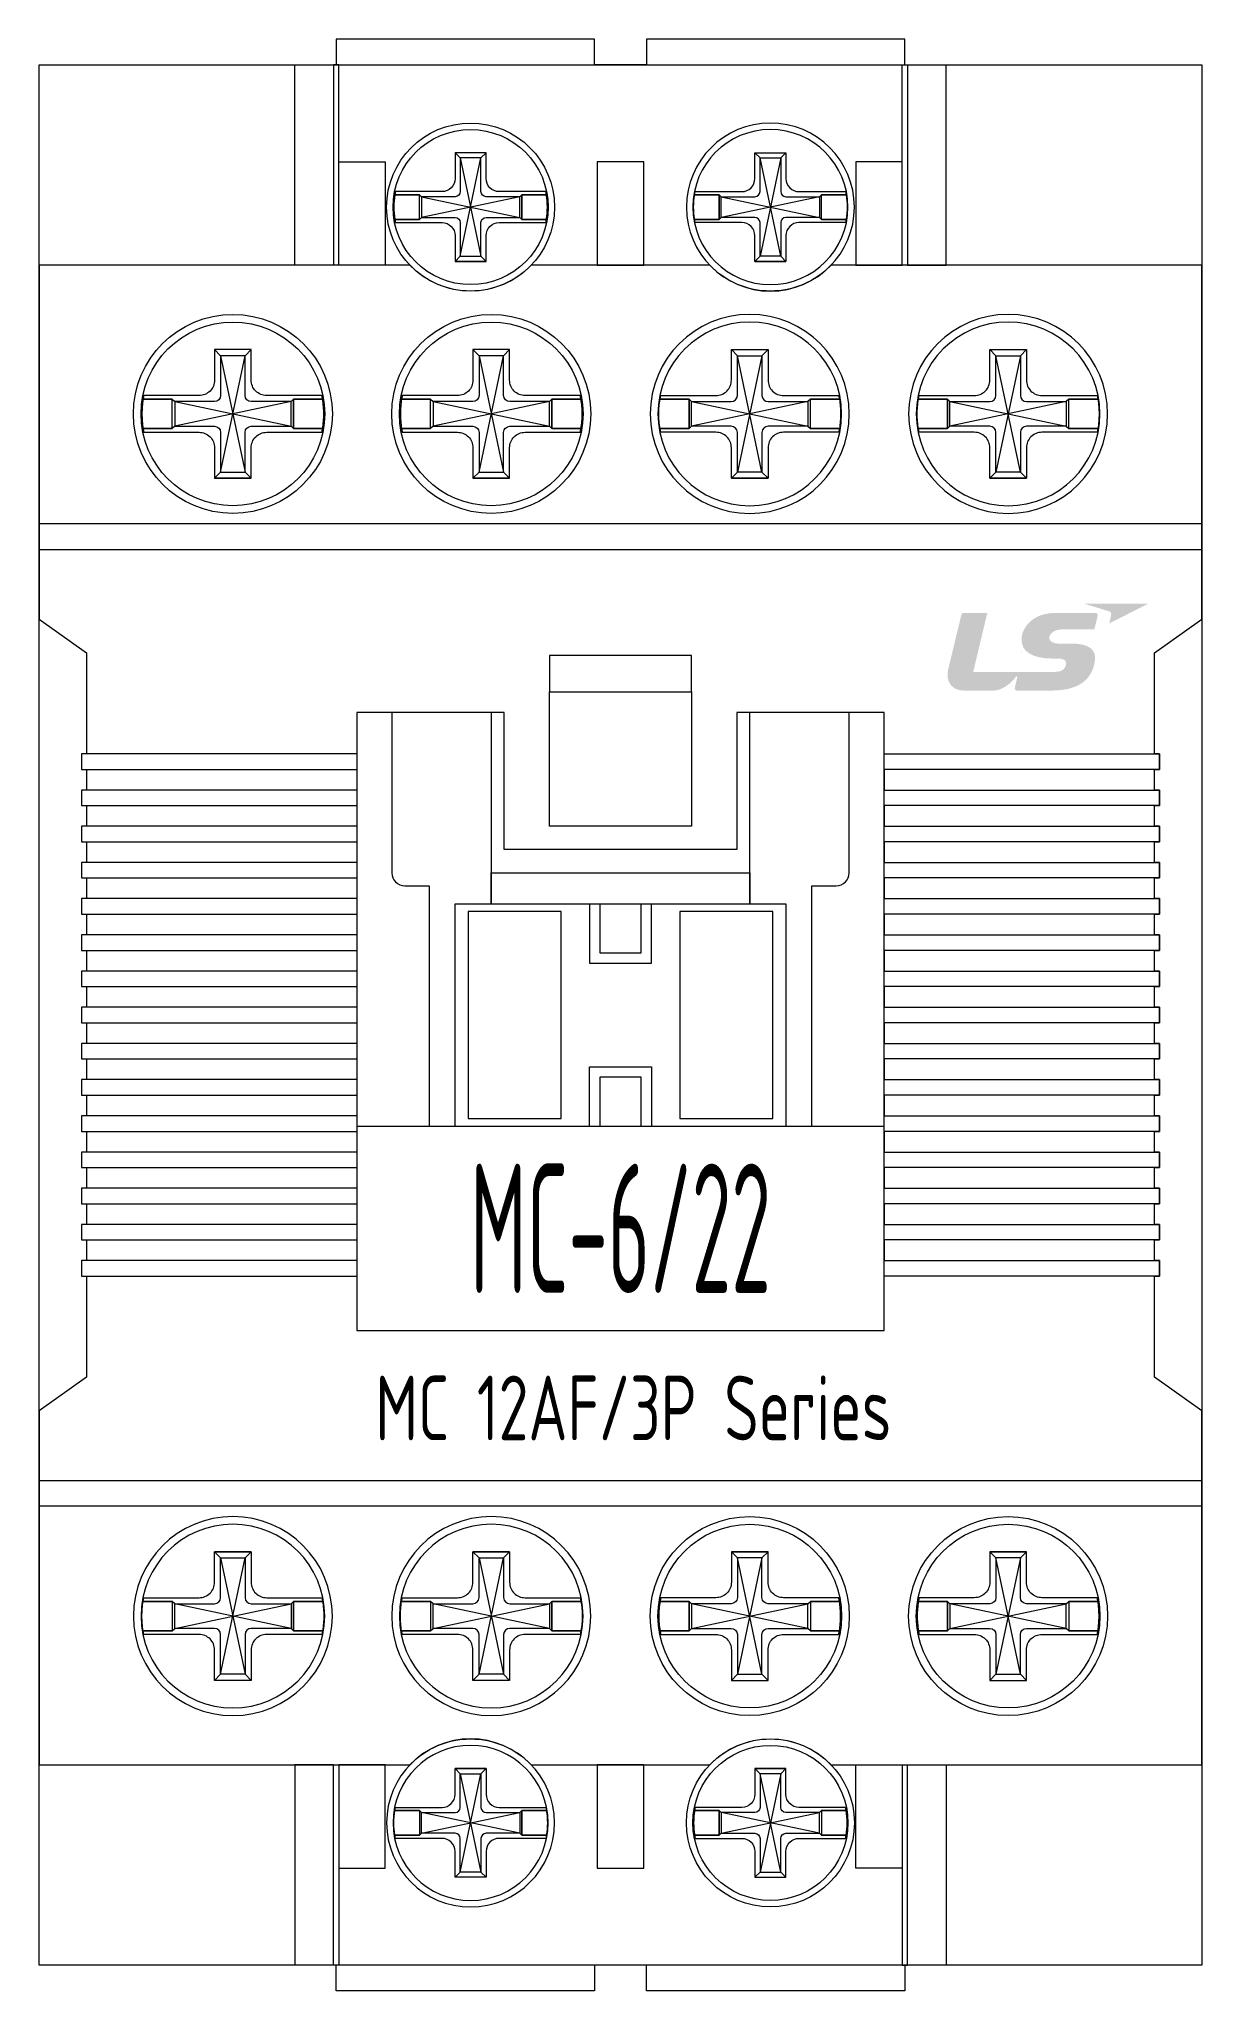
# Model space of a CAD drawing. Header units: millimetres. Extents: x 0 to 45, y 0 to 75.5.
import ezdxf
from ezdxf.enums import TextEntityAlignment as Align

# ---------------------------------------------------------------- set-up
doc = ezdxf.new("R2010")
doc.units = ezdxf.units.MM
doc.styles.add('WD_IEC', font='isocp2.shx')

# ---------------------------------------------------------------- blocks, each defined once
blk = doc.blocks.new('Vis MC LS')
at = {"color": 8, "linetype": 'ByBlock', "lineweight": 9, "ltscale": 0.25}
for points in [[(1.9, 0.4), (1.98, 0.48), (2.93, 0.48, 0.010278), (2.907, 0.6), (1.105, 0.6, -0.421433), (0.6, 1.105), (0.6, 2.1), (0, 2.1), (-0.6, 2.1), (-0.6, 1.105, -0.421433), (-1.105, 0.6), (-2.907, 0.6, 0.010278), (-2.93, 0.48), (-1.98, 0.48), (-1.9, 0.4), (-1.9, 0), (-1.9, -0.4), (-1.98, -0.48), (-2.93, -0.48, 0.010278), (-2.907, -0.6), (-1.105, -0.6, -0.421433), (-0.6, -1.105), (-0.6, -2.1), (0, -2.1), (0.6, -2.1), (0.6, -1.105, -0.421433), (1.105, -0.6), (2.907, -0.6, 0.010278), (2.93, -0.48), (1.98, -0.48), (1.9, -0.4), (1.9, 0)], [(1.9, 0), (1.9, 0.4), (0.602, 0.4, -0.396442), (0.4, 0.602), (0.4, 1.9), (-0.4, 1.9), (-0.4, 0.602, -0.396442), (-0.602, 0.4), (-1.9, 0.4), (-1.9, 0), (-1.9, -0.4), (-0.602, -0.4, -0.396442), (-0.4, -0.602), (-0.4, -1.9), (0.4, -1.9), (0.4, -0.602, -0.396442), (0.602, -0.4), (1.9, -0.4)], [(-1.98, 0.48), (-2.93, 0.48, 0.040624), (-2.969, 0, 0.040624), (-2.93, -0.48), (-1.98, -0.48)], [(2.93, 0.48), (1.98, 0.48), (1.98, -0.48), (2.93, -0.48, 0.040624), (2.969, 0, 0.040624)]]:
    blk.add_lwpolyline(points, format="xyb", close=True, dxfattribs=at)
for points in [[(-0.6, 2.1), (-0.4, 1.9), (0.4, -1.9), (0.6, -2.1), (-0.6, -2.1), (-0.4, -1.9), (0.4, 1.9), (0.6, 2.1), (-0.6, 2.1)], [(-1.98, 0.48), (-1.9, 0.4), (1.9, -0.4), (1.98, -0.48), (1.98, 0.48), (1.9, 0.4), (-1.9, -0.4), (-1.98, -0.48), (-1.98, 0.48)]]:
    blk.add_lwpolyline(points, dxfattribs=at)
for radius in [3.25, 3]:
    blk.add_circle((0, 0), radius, dxfattribs=at)
blk = doc.blocks.new('*U82')
h = blk.add_hatch(color=10)
edge = h.paths.add_edge_path()
edge.add_spline(control_points=[(10.5597, 6.7227), (10.5597, 6.7227), (15.5292, 6.7227), (15.5292, 6.7227), (15.5292, 6.7227), (12.5227, 5.194), (12.5227, 5.194), (12.5227, 5.194), (12.6282, 5.6846), (12.6608, 5.831), (12.6957, 5.9856), (12.6412, 6.0887), (12.451, 6.1474), (12.2549, 6.2072), (10.5597, 6.7227), (10.5597, 6.7227)], knot_values=[0, 0, 0, 0, 1, 1, 1, 2, 2, 2, 3, 3, 3, 4, 4, 4, 5, 5, 5, 5], degree=3, periodic=0)
h = blk.add_hatch(color=152)
edge = h.paths.add_edge_path()
edge.add_spline(control_points=[(8.564, 2.4685), (8.9563, 2.4685), (9.1808, 2.3695), (9.1808, 2.1071), (9.1808, 1.9364), (9.0647, 1.7112), (8.9598, 1.6289), (8.7187, 1.4434), (8.5071, 1.4239), (7.3804, 1.4239), (7.3804, 1.4239), (1.9845, 1.4239), (1.9845, 1.4239), (1.9845, 1.4239), (3.0765, 6), (3.0765, 6), (3.0765, 6), (1.2699, 6), (1.2699, 6), (1.1455, 6), (1.099, 5.9656), (1.0613, 5.8181), (1.0613, 5.8181), (0.0442, 1.6058), (0.0442, 1.6058), (-0.1471, 0.7691), (0.2857, 0), (1.2486, 0), (2.2111, 0), (2.7619, 0), (3.5799, 0), (4.1541, 0), (4.8861, 0.4936), (5.2879, 1.0618), (5.3385, 1.1329), (5.4271, 1.146), (5.3916, 0.9943), (5.3208, 0.6944), (5.236, 0.3324), (5.2144, 0.2429), (5.1738, 0.067), (5.266, 0), (5.3495, 0), (5.3495, 0), (7.4326, 0), (8.0953, 0), (10.4251, 0), (11.3139, 1.1151), (11.4147, 2.4436), (11.4656, 3.1179), (10.9845, 3.6322), (9.6483, 3.6322), (9.6483, 3.6322), (8.9865, 3.6322), (8.6221, 3.6322), (8.2547, 3.6322), (7.8802, 3.7638), (7.8802, 4.0914), (7.8802, 4.4268), (8.308, 4.7296), (8.8585, 4.7296), (8.8585, 4.7296), (11.3596, 4.7296), (11.3596, 4.7296), (11.3596, 4.7296), (11.5587, 5.5206), (11.6019, 5.7037), (11.6558, 5.9342), (11.5877, 6), (11.4182, 6), (11.4182, 6), (8.3288, 6), (8.3288, 6), (6.5328, 6), (5.7269, 4.8013), (5.7269, 3.9445), (5.7269, 3.0871), (6.4178, 2.4697), (8.1984, 2.4697), (8.1984, 2.4697), (8.564, 2.4685), (8.564, 2.4685)], knot_values=[0, 0, 0, 0, 1, 1, 1, 2, 2, 2, 3, 3, 3, 4, 4, 4, 5, 5, 5, 6, 6, 6, 7, 7, 7, 8, 8, 8, 9, 9, 9, 10, 10, 10, 11, 11, 11, 12, 12, 12, 13, 13, 13, 14, 14, 14, 15, 15, 15, 16, 16, 16, 17, 17, 17, 18, 18, 18, 19, 19, 19, 20, 20, 20, 21, 21, 21, 22, 22, 22, 23, 23, 23, 24, 24, 24, 25, 25, 25, 26, 26, 26, 27, 27, 27, 27], degree=3, periodic=0)
at = {"layer": 'Defpoints', "color": 2, "linetype": 'ByBlock', "lineweight": 9}
blk.add_line((5.7544, 3), (5.7544, 3), dxfattribs=at)
blk = doc.blocks.new('*U83')
at = {"color": 150, "linetype": 'ByBlock', "lineweight": 9, "ltscale": 0.5}
blk.add_line((12.3, -4.3), (32.7, -4.3), dxfattribs=at)
at = {"color": 0, "linetype": 'ByBlock', "lineweight": 18, "ltscale": 0.5}
for points in [[(33.5, 36.75), (33.5, 37.75), (23.5, 37.75), (23.5, 36.75), (21.5, 36.75), (21.5, 37.75), (11.5, 37.75), (11.5, 36.75)], [(33.5, -36.75), (33.5, -37.75), (23.5, -37.75), (23.5, -36.75), (21.5, -36.75), (21.5, -37.75), (11.5, -37.75), (11.5, -36.75)]]:
    blk.add_lwpolyline(points, dxfattribs=at)
blk.add_lwpolyline([(45, -36.75), (0, -36.75), (0, 36.75), (45, 36.75)], close=True, dxfattribs=at)
at = {"color": 0, "linetype": 'ByBlock', "lineweight": 9, "ltscale": 0.5}
for points in [[(11.6, 33), (13.4, 33), (13.4, 29), (11.6, 29), (11.6, 36.75), (11.4, 36.75), (11.4, 29), (9.9, 29), (9.9, 36.75)], [(33.4, 33), (31.6, 33), (31.6, 29), (33.4, 29), (33.4, 36.75), (33.6, 36.75), (33.6, 29), (35.1, 29), (35.1, 36.75)], [(12.3, 10.1), (1.638, 10.1), (1.638, 9.5), (12.3, 9.5), (12.3, 8.7), (1.638, 8.7), (1.638, 8.1), (12.3, 8.1), (12.3, 7.3), (1.638, 7.3), (1.638, 6.7), (12.3, 6.7), (12.3, 5.9), (1.638, 5.9), (1.638, 5.3), (12.3, 5.3), (12.3, 4.5), (1.638, 4.5), (1.638, 3.9), (12.3, 3.9), (12.3, 3.1), (1.638, 3.1), (1.638, 2.5), (12.3, 2.5), (12.3, 1.7), (1.638, 1.7), (1.638, 1.1), (12.3, 1.1), (12.3, 0.3), (1.638, 0.3), (1.638, -0.3), (12.3, -0.3), (12.3, -1.1), (1.638, -1.1), (1.638, -1.7), (12.3, -1.7), (12.3, -2.5), (1.638, -2.5), (1.638, -3.1), (12.3, -3.1), (12.3, -3.9), (1.638, -3.9), (1.638, -4.5), (12.3, -4.5), (12.3, -5.3), (1.638, -5.3), (1.638, -5.9), (12.3, -5.9), (12.3, -6.7), (1.638, -6.7), (1.638, -7.3), (12.3, -7.3), (12.3, -8.1), (1.638, -8.1), (1.638, -8.7), (12.3, -8.7), (12.3, -9.5), (1.638, -9.5), (1.638, -10.1), (12.3, -10.1)], [(32.7, 10.1), (43.362, 10.1), (43.362, 9.5), (32.7, 9.5), (32.7, 8.7), (43.362, 8.7), (43.362, 8.1), (32.7, 8.1), (32.7, 7.3), (43.362, 7.3), (43.362, 6.7), (32.7, 6.7), (32.7, 5.9), (43.362, 5.9), (43.362, 5.3), (32.7, 5.3), (32.7, 4.5), (43.362, 4.5), (43.362, 3.9), (32.7, 3.9), (32.7, 3.1), (43.362, 3.1), (43.362, 2.5), (32.7, 2.5), (32.7, 1.7), (43.362, 1.7), (43.362, 1.1), (32.7, 1.1), (32.7, 0.3), (43.362, 0.3), (43.362, -0.3), (32.7, -0.3), (32.7, -1.1), (43.362, -1.1), (43.362, -1.7), (32.7, -1.7), (32.7, -2.5), (43.362, -2.5), (43.362, -3.1), (32.7, -3.1), (32.7, -3.9), (43.362, -3.9), (43.362, -4.5), (32.7, -4.5), (32.7, -5.3), (43.362, -5.3), (43.362, -5.9), (32.7, -5.9), (32.7, -6.7), (43.362, -6.7), (43.362, -7.3), (32.7, -7.3), (32.7, -8.1), (43.362, -8.1), (43.362, -8.7), (32.7, -8.7), (32.7, -9.5), (43.362, -9.5), (43.362, -10.1), (32.7, -10.1)], [(11.6, -33), (13.4, -33), (13.4, -29), (11.6, -29), (11.6, -36.75), (11.4, -36.75), (11.4, -29), (9.9, -29), (9.9, -36.75)], [(33.4, -33), (31.6, -33), (31.6, -29), (33.4, -29), (33.4, -36.75), (33.6, -36.75), (33.6, -29), (35.1, -29), (35.1, -36.75)]]:
    blk.add_lwpolyline(points, dxfattribs=at)
blk.add_lwpolyline([(0, -29), (14.355, -29, -0.426401), (19.045, -29), (21.6, -29), (21.6, -33), (23.4, -33), (23.4, -29), (21.6, -29), (25.955, -29, -0.426401), (30.645, -29), (45, -29), (45, -15.31), (43.162, -14.01), (43.162, -10.1), (43.362, -10.1), (43.362, -9.5), (43.162, -9.5), (43.162, -8.7), (43.362, -8.7), (43.362, -8.1), (43.162, -8.1), (43.162, -7.3), (43.362, -7.3), (43.362, -6.7), (43.162, -6.7), (43.162, -5.9), (43.362, -5.9), (43.362, -5.3), (43.162, -5.3), (43.162, -4.5), (43.362, -4.5), (43.362, -3.9), (43.162, -3.9), (43.162, -3.1), (43.362, -3.1), (43.362, -2.5), (43.162, -2.5), (43.162, -1.7), (43.362, -1.7), (43.362, -1.1), (43.162, -1.1), (43.162, -0.3), (43.362, -0.3), (43.362, 0), (43.362, 0.3), (43.162, 0.3), (43.162, 1.1), (43.362, 1.1), (43.362, 1.7), (43.162, 1.7), (43.162, 2.5), (43.362, 2.5), (43.362, 3.1), (43.162, 3.1), (43.162, 3.9), (43.362, 3.9), (43.362, 4.5), (43.162, 4.5), (43.162, 5.3), (43.362, 5.3), (43.362, 5.9), (43.162, 5.9), (43.162, 6.7), (43.362, 6.7), (43.362, 7.3), (43.162, 7.3), (43.162, 8.1), (43.362, 8.1), (43.362, 8.7), (43.162, 8.7), (43.162, 9.5), (43.362, 9.5), (43.362, 10.1), (43.162, 10.1), (43.162, 14.01), (45, 15.31), (45, 29), (30.645, 29, -0.426401), (25.955, 29), (21.6, 29), (23.4, 29), (23.4, 33), (21.6, 33), (21.6, 29), (19.045, 29, -0.426401), (14.355, 29), (0, 29), (0, 15.31), (1.838, 14.01), (1.838, 10.1), (1.638, 10.1), (1.638, 9.5), (1.838, 9.5), (1.838, 8.7), (1.638, 8.7), (1.638, 8.1), (1.838, 8.1), (1.838, 7.3), (1.638, 7.3), (1.638, 6.7), (1.838, 6.7), (1.838, 5.9), (1.638, 5.9), (1.638, 5.3), (1.838, 5.3), (1.838, 4.5), (1.638, 4.5), (1.638, 3.9), (1.838, 3.9), (1.838, 3.1), (1.638, 3.1), (1.638, 2.5), (1.838, 2.5), (1.838, 1.7), (1.638, 1.7), (1.638, 1.1), (1.838, 1.1), (1.838, 0.3), (1.638, 0.3), (1.638, 0), (1.638, -0.3), (1.838, -0.3), (1.838, -1.1), (1.638, -1.1), (1.638, -1.7), (1.838, -1.7), (1.838, -2.5), (1.638, -2.5), (1.638, -3.1), (1.838, -3.1), (1.838, -3.9), (1.638, -3.9), (1.638, -4.5), (1.838, -4.5), (1.838, -5.3), (1.638, -5.3), (1.638, -5.9), (1.838, -5.9), (1.838, -6.7), (1.638, -6.7), (1.638, -7.3), (1.838, -7.3), (1.838, -8.1), (1.638, -8.1), (1.638, -8.7), (1.838, -8.7), (1.838, -9.5), (1.638, -9.5), (1.638, -10.1), (1.838, -10.1), (1.838, -14.01), (0, -15.31)], format="xyb", close=True, dxfattribs=at)
for points in [[(0, 18), (45, 18), (45, 19), (0, 19)], [(0, -18), (45, -18), (45, -19), (0, -19)]]:
    blk.add_lwpolyline(points, close=True, dxfattribs=at)
at = {"color": 150, "linetype": 'ByBlock', "lineweight": 9, "ltscale": 0.5}
for points in [[(25.25, 12.5), (25.25, 13.9), (19.75, 13.9), (19.75, 12.5), (25.25, 12.5), (25.25, 7.3), (19.75, 7.3), (19.75, 12.5), (25.25, 12.5)], [(17.5, 11.7), (17.5, 4.3), (17.5, 5.5), (27.5, 5.5), (27.5, 4.3), (27.5, 11.7)], [(16.1, -4.3), (16.1, 4.3), (28.9, 4.3), (28.9, -4.3)], [(21.3, 4.3), (21.3, 2), (23.7, 2), (23.7, 4.3)], [(21.7, 4.3), (21.7, 2.4), (23.3, 2.4), (23.3, 4.3)], [(21.3, -4.3), (21.3, -2), (23.7, -2), (23.7, -4.3)], [(23.3, -4.3), (23.3, -2.4), (21.7, -2.4), (21.7, -4.3)]]:
    blk.add_lwpolyline(points, dxfattribs=at)
for points in [[(18, 6.4), (18, 11.7), (12.3, 11.7), (12.3, -12.2), (32.7, -12.2), (32.7, 11.7), (27, 11.7), (27, 6.4)], [(16.6, -4), (20.2, -4), (20.2, 4), (16.6, 4)], [(28.4, -4), (28.4, 4), (24.8, 4), (24.8, -4)]]:
    blk.add_lwpolyline(points, close=True, dxfattribs=at)
blk.add_lwpolyline([(13.65, 11.7), (13.65, 5.5, 0.414214), (14.15, 5), (15.1, 5), (15.1, -4.3), (29.9, -4.3), (29.9, 5), (30.85, 5, 0.414214), (31.35, 5.5), (31.35, 11.7)], format="xyb", dxfattribs=at)
at = {"color": 0, "linetype": 'ByBlock', "lineweight": 9, "ltscale": 0.5}
blk.add_blockref('Vis MC LS', (16.7, 31.25), dxfattribs=at)
at = {"color": 0, "linetype": 'ByBlock', "lineweight": 9, "ltscale": 0.5, "xscale": -1}
blk.add_blockref('Vis MC LS', (28.3, 31.25), dxfattribs=at)
at = {"color": 0, "linetype": 'ByBlock', "lineweight": 9, "ltscale": 0.5}
for name, p, xscale, yscale, zscale in [('Vis MC LS', (7.5, 23.25), 1.184615384615383, 1.184615384615383, 1.184615384615383), ('Vis MC LS', (17.5, 23.25), 1.184615384615383, 1.184615384615383, 1.184615384615383), ('Vis MC LS', (27.5, 23.25), -1.184615384615383, 1.184615384615383, 1.184615384615384), ('Vis MC LS', (37.5, 23.25), -1.184615384615383, 1.184615384615383, 1.184615384615384), ('*U82', (35.154, 12.55), 0.5, 0.5, 0.5)]:
    blk.add_blockref(name, p, dxfattribs=dict(at, xscale=xscale, yscale=yscale, zscale=zscale))
at = {"color": 0, "linetype": 'ByBlock', "lineweight": 9, "ltscale": 0.5, "yscale": 1.184615384615383, "rotation": 180}
for p, xscale, zscale in [((7.5, -23.25), -1.184615384615383, 1.184615384615384), ((17.5, -23.25), -1.184615384615383, 1.184615384615384), ((27.5, -23.25), 1.184615384615383, 1.184615384615383), ((37.5, -23.25), 1.184615384615383, 1.184615384615383)]:
    blk.add_blockref('Vis MC LS', p, dxfattribs=dict(at, xscale=xscale, zscale=zscale))
at = {"color": 0, "linetype": 'ByBlock', "lineweight": 9, "ltscale": 0.5, "xscale": -1, "rotation": 180}
blk.add_blockref('Vis MC LS', (16.7, -31.25), dxfattribs=at)
at = {"color": 0, "linetype": 'ByBlock', "lineweight": 9, "ltscale": 0.5, "rotation": 180}
blk.add_blockref('Vis MC LS', (28.3, -31.25), dxfattribs=at)
at = {"color": 8, "linetype": 'ByBlock', "lineweight": 9, "ltscale": 0.5, "style": 'WD_IEC', "width": 0.75}
blk.add_text('MC 12AF/3P Series', height=2.5, dxfattribs=at).set_placement((23, -15.2), align=Align.MIDDLE_CENTER)
at = {"color": 1, "linetype": 'ByBlock', "lineweight": -2, "ltscale": 0.5, "style": 'WD_IEC', "width": 0.5, "flags": 12}
blk.add_attdef('TYPE', text='', height=5, dxfattribs=at).set_placement((22.5, -8.25), align=Align.MIDDLE_CENTER)

msp = doc.modelspace()

# ---------------------------------------------------------------- block references
at = {"color": 0, "linetype": 'ByBlock', "lineweight": 9, "ltscale": 5}
msp.add_blockref('*U83', (0, 37.75), dxfattribs=at).add_auto_attribs({'TYPE': 'MC-6/22'})

doc.saveas('drawing.dxf')
